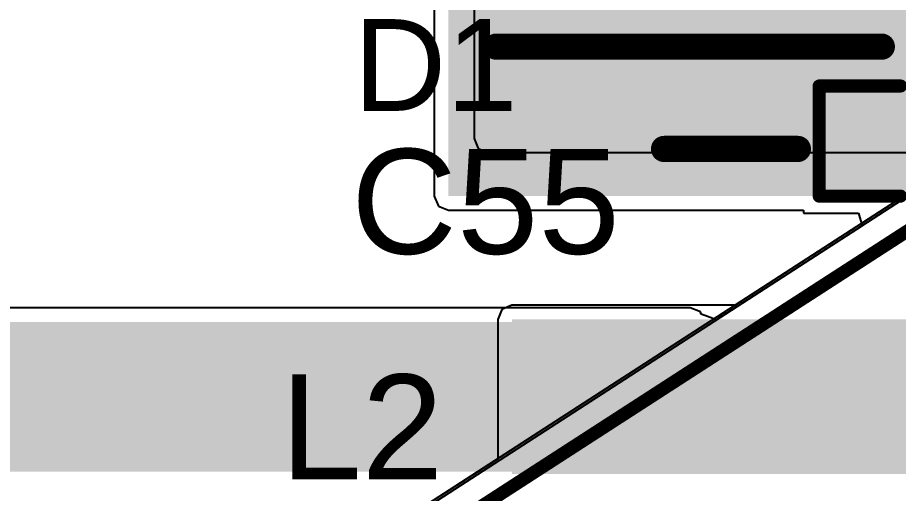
# Model space of a CAD drawing. Header units: millimetres. Extents: x -0.25 to 4.68, y -0.29 to 2.93.
# Drawn here: x 0.9806 to 1.3163, y 2.4687 to 2.6501 of the extents above; entities that cross this region are included whole.
import ezdxf

# ---------------------------------------------------------------- set-up
doc = ezdxf.new("R2010")
doc.units = ezdxf.units.MM
doc.header["$MEASUREMENT"] = 0
for name, color, linetype in [('BottomLayer', 5, 'Continuous'), ('BottomSolder', 6, 'Continuous'), ('TopLayer', 1, 'Continuous'), ('TopOverlay', 2, 'Continuous'), ('TopPaste', 8, 'Continuous'), ('TopSolder', 216, 'Continuous'), ('ViaHoleLayer', 16, 'Continuous')]:
    doc.layers.add(name, color=color, linetype=linetype)
doc.styles.add('Arial', font='', dxfattribs={"height": 0.2})
doc.styles.get('Arial').set_extended_font_data('Arial')

# ---------------------------------------------------------------- blocks, each defined once
blk = doc.blocks.new('C___0603_17')
at = {"layer": 'TopLayer'}
for points in [[(-0.015, 0.0175), (-0.015, -0.0175), (-0.045, -0.0175), (-0.045, 0.0175)], [(0.045, 0.0175), (0.045, -0.0175), (0.015, -0.0175), (0.015, 0.0175)]]:
    blk.add_hatch(color=1, dxfattribs=at).paths.add_polyline_path(points)
at = {"layer": 'TopPaste'}
for points in [[(-0.015, 0.0175), (-0.015, -0.0175), (-0.045, -0.0175), (-0.045, 0.0175)], [(0.045, 0.0175), (0.045, -0.0175), (0.015, -0.0175), (0.015, 0.0175)]]:
    blk.add_hatch(color=8, dxfattribs=at).paths.add_polyline_path(points)
at = {"layer": 'TopSolder'}
for points in [[(-0.01264, 0.01986), (-0.01264, -0.01986), (-0.04736, -0.01986), (-0.04736, 0.01986)], [(0.04736, 0.01986), (0.04736, -0.01986), (0.01264, -0.01986), (0.01264, 0.01986)]]:
    blk.add_hatch(color=216, dxfattribs=at).paths.add_polyline_path(points)
at = {"layer": 'TopOverlay', "const_width": 0.005}
for points in [[(-0.049, -0.021), (-0.049, 0.021)], [(-0.049, 0.021), (-0.018, 0.021)], [(0.018, 0.021), (0.049, 0.021)], [(0.049, -0.021), (0.049, 0.021)], [(-0.049, -0.021), (-0.018, -0.021)], [(0.018, -0.021), (0.049, -0.021)]]:
    blk.add_lwpolyline(points, dxfattribs=at)
at = {"layer": 'TopOverlay', "const_width": 0.0025}
for points in [[(-0.05025, 0.021, 1), (-0.04775, 0.021, 1)], [(-0.05025, 0.021, 1), (-0.04775, 0.021, 1)], [(-0.01925, 0.021, 1), (-0.01675, 0.021, 1)], [(0.01675, 0.021, 1), (0.01925, 0.021, 1)], [(0.04775, 0.021, 1), (0.05025, 0.021, 1)], [(0.04775, 0.021, 1), (0.05025, 0.021, 1)], [(-0.05025, -0.021, 1), (-0.04775, -0.021, 1)], [(-0.05025, -0.021, 1), (-0.04775, -0.021, 1)], [(-0.01925, -0.021, 1), (-0.01675, -0.021, 1)], [(0.01675, -0.021, 1), (0.01925, -0.021, 1)], [(0.04775, -0.021, 1), (0.05025, -0.021, 1)], [(0.04775, -0.021, 1), (0.05025, -0.021, 1)]]:
    blk.add_lwpolyline(points, format="xyb", close=True, dxfattribs=at)
blk = doc.blocks.new('SSL0804T_220M_N_116')
at = {"layer": 'TopOverlay', "const_width": 0.005}
blk.add_lwpolyline([(0.24684, -0.06747), (0.065, -0.18504)], dxfattribs=at)

msp = doc.modelspace()

# ---------------------------------------------------------------- hatches: boundary and pattern name
at = {"layer": 'BottomLayer'}
for points in [[(1.16, 2.604), (1.751, 2.604), (1.751, 2.81695), (1.16, 2.81695)], [(1.169, 2.476), (1.577, 2.476), (1.577, 2.535), (1.169, 2.535)]]:
    msp.add_hatch(color=5, dxfattribs=at).paths.add_polyline_path(points)
h = msp.add_hatch(color=5, dxfattribs=at)
edge = h.paths.add_edge_path()
edge.add_arc((1.19118, 2.519), 0.01181, 0, 360)
h = msp.add_hatch(color=5, dxfattribs=at)
edge = h.paths.add_edge_path()
edge.add_arc((1.221, 2.519), 0.01181, 0, 360)
h = msp.add_hatch(color=5, dxfattribs=at)
edge = h.paths.add_edge_path()
edge.add_arc((1.19118, 2.49195), 0.01181, 0, 360)
h = msp.add_hatch(color=5, dxfattribs=at)
edge = h.paths.add_edge_path()
edge.add_arc((1.221, 2.49195), 0.01181, 0, 360)
at = {"layer": 'BottomSolder'}
h = msp.add_hatch(color=6, dxfattribs=at)
edge = h.paths.add_edge_path()
edge.add_arc((1.19118, 2.519), 0.00591, 0, 360)
h = msp.add_hatch(color=6, dxfattribs=at)
edge = h.paths.add_edge_path()
edge.add_arc((1.221, 2.519), 0.00591, 0, 360)
h = msp.add_hatch(color=6, dxfattribs=at)
edge = h.paths.add_edge_path()
edge.add_arc((1.19118, 2.49195), 0.00591, 0, 360)
h = msp.add_hatch(color=6, dxfattribs=at)
edge = h.paths.add_edge_path()
edge.add_arc((1.221, 2.49195), 0.00591, 0, 360)
at = {"layer": 'TopLayer'}
for points in [[(1.14482, 2.63895), (1.25582, 2.63895), (1.25582, 2.77395), (1.14482, 2.77395)], [(1.14482, 2.63895), (1.25527, 2.63895), (1.25527, 2.69995), (1.14482, 2.69995)], [(1.14482, 2.582), (1.332, 2.582), (1.332, 2.649), (1.14482, 2.649)], [(0.68, 2.477), (1.237, 2.477), (1.237, 2.534), (0.68, 2.534)]]:
    msp.add_hatch(color=1, dxfattribs=at).paths.add_polyline_path(points)
h = msp.add_hatch(color=1, dxfattribs=at)
edge = h.paths.add_edge_path()
edge.add_arc((1.19118, 2.519), 0.01181, 0, 360)
h = msp.add_hatch(color=1, dxfattribs=at)
edge = h.paths.add_edge_path()
edge.add_arc((1.221, 2.519), 0.01181, 0, 360)
h = msp.add_hatch(color=1, dxfattribs=at)
edge = h.paths.add_edge_path()
edge.add_arc((1.19118, 2.49195), 0.01181, 0, 360)
h = msp.add_hatch(color=1, dxfattribs=at)
edge = h.paths.add_edge_path()
edge.add_arc((1.221, 2.49195), 0.01181, 0, 360)
at = {"layer": 'TopSolder'}
h = msp.add_hatch(color=216, dxfattribs=at)
edge = h.paths.add_edge_path()
edge.add_arc((1.19118, 2.519), 0.00591, 0, 360)
h = msp.add_hatch(color=216, dxfattribs=at)
edge = h.paths.add_edge_path()
edge.add_arc((1.221, 2.519), 0.00591, 0, 360)
h = msp.add_hatch(color=216, dxfattribs=at)
edge = h.paths.add_edge_path()
edge.add_arc((1.19118, 2.49195), 0.00591, 0, 360)
h = msp.add_hatch(color=216, dxfattribs=at)
edge = h.paths.add_edge_path()
edge.add_arc((1.221, 2.49195), 0.00591, 0, 360)
at = {"layer": 'ViaHoleLayer'}
h = msp.add_hatch(color=16, dxfattribs=at)
edge = h.paths.add_edge_path()
edge.add_arc((1.19118, 2.519), 0.00591, 0, 360)
h = msp.add_hatch(color=16, dxfattribs=at)
edge = h.paths.add_edge_path()
edge.add_arc((1.221, 2.519), 0.00591, 0, 360)
h = msp.add_hatch(color=16, dxfattribs=at)
edge = h.paths.add_edge_path()
edge.add_arc((1.19118, 2.49195), 0.00591, 0, 360)
h = msp.add_hatch(color=16, dxfattribs=at)
edge = h.paths.add_edge_path()
edge.add_arc((1.221, 2.49195), 0.00591, 0, 360)

# ---------------------------------------------------------------- linework, layer by layer
at = {"layer": 'BottomLayer'}
for p, q in [((1.15459, 2.72159), (1.15459, 2.604)), ((1.15459, 2.604), (1.15617, 2.60017)), ((1.15617, 2.60017), (1.16, 2.59859)), ((1.16, 2.59859), (1.48849, 2.59859)), ((1.31954, 2.58271), (1.12246, 2.45529)), ((1.31954, 2.58271), (1.25412, 2.54041)), ((1.16517, 2.53883), (1.16359, 2.535)), ((1.169, 2.54041), (1.16517, 2.53883)), ((1.25412, 2.54041), (1.169, 2.54041)), ((1.16359, 2.535), (1.16359, 2.48188)), ((1.16359, 2.48188), (1.12246, 2.45529))]:
    msp.add_line(p, q, dxfattribs=at)
at = {"layer": 'TopLayer'}
for p, q in [((1.13941, 2.69995), (1.13941, 2.649)), ((1.13941, 2.649), (1.13941, 2.582)), ((1.13941, 2.582), (1.141, 2.57817)), ((1.31954, 2.58171), (1.12246, 2.45429)), ((1.141, 2.57817), (1.14482, 2.57659)), ((1.14482, 2.57659), (1.28013, 2.57659)), ((1.28013, 2.57659), (1.28013, 2.5755)), ((1.28013, 2.5755), (1.3011, 2.5755)), ((1.3011, 2.5755), (1.30251, 2.5707)), ((1.30251, 2.5707), (1.24703, 2.53483)), ((1.237, 2.53941), (0.68, 2.53941)), ((1.24083, 2.53783), (1.237, 2.53941)), ((1.24117, 2.537), (1.24083, 2.53783)), ((1.24703, 2.53483), (1.24117, 2.537))]:
    msp.add_line(p, q, dxfattribs=at)
at = {"layer": 'TopOverlay', "const_width": 0.01}
for points in [[(1.163, 2.639), (1.31, 2.639)], [(1.227, 2.6), (1.278, 2.6)]]:
    msp.add_lwpolyline(points, dxfattribs=at)
at = {"layer": 'TopOverlay', "const_width": 0.005}
for points in [[(1.1605, 2.639, 1), (1.1655, 2.639, 1)], [(1.3075, 2.639, 1), (1.3125, 2.639, 1)], [(1.2245, 2.6, 1), (1.2295, 2.6, 1)], [(1.2755, 2.6, 1), (1.2805, 2.6, 1)]]:
    msp.add_lwpolyline(points, format="xyb", close=True, dxfattribs=at)

# ---------------------------------------------------------------- block references
msp.add_blockref('C___0603_17', (1.33513, 2.603))
at = {"rotation": 180}
msp.add_blockref('SSL0804T_220M_N_116', (1.393, 2.389), dxfattribs=at)

# ---------------------------------------------------------------- texts
at = {"layer": 'TopOverlay', "style": 'Arial'}
for s, height, p in [('D1', 0.035, (1.10867, 2.61451)), ('C55', 0.04, (1.10768, 2.56001)), ('L2', 0.04, (1.08068, 2.47401))]:
    msp.add_text(s, height=height, dxfattribs=at).set_placement(p)

doc.saveas('drawing.dxf')
